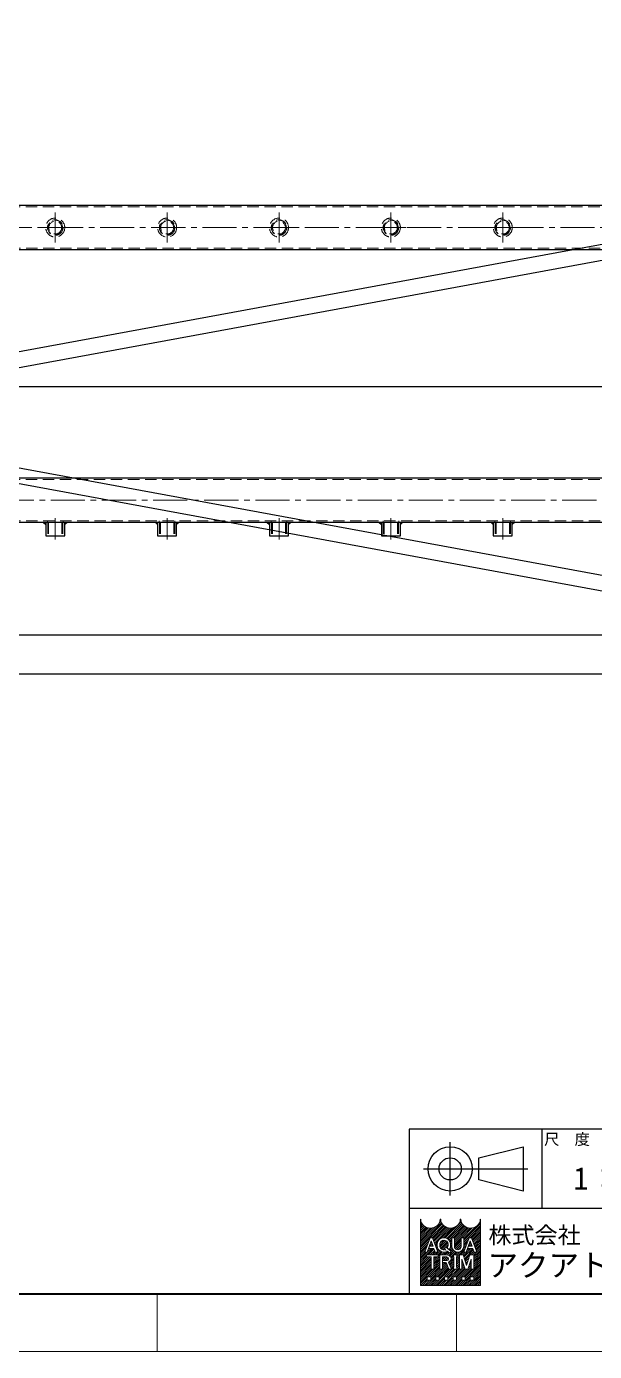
# Model space of a CAD drawing. Header units: millimetres. Extents: x 0 to 3313, y -19 to 2332.
# Drawn here: x 2127 to 2635, y 0 to 1185 of the extents above; entities that cross this region are included whole.
import ezdxf
from ezdxf.enums import TextEntityAlignment as Align

# ---------------------------------------------------------------- set-up
doc = ezdxf.new("R2010")
doc.units = ezdxf.units.MM
doc.header["$LTSCALE"] = 1.6
doc.header["$PDMODE"] = 99
doc.header["$PDSIZE"] = 1
doc.linetypes.add('CENTER2', pattern=[28.575000000000003, 19.05, -3.175, 3.175, -3.175])
doc.linetypes.add('HIDDEN', pattern=[9.524999999999999, 6.35, -3.175])
for name, color, linetype, lineweight in [('04_HIDDEN', 2, 'HIDDEN', 13), ('05_CENTER', 4, 'CENTER2', 13), ('08_DIM', 3, 'Continuous', 13), ('90_FRAME', 5, 'Continuous', 35)]:
    doc.layers.add(name, color=color, linetype=linetype, lineweight=lineweight)
doc.layers.add('91_BLANK', color=5, linetype='Continuous', lineweight=0, plot=False)
doc.styles.add('KSS_TXT', font='txt.shx', dxfattribs={"bigfont": 'extfont2.shx'})
doc.styles.add('MS_G', font='MS Gothic.ttf')
doc.styles.add('表題用', font='MS PGothic.ttf')
doc.dimstyles.new('KSS_DIM', dxfattribs={"dimscale": 4, "dimtxt": 3, "dimasz": 2.5, "dimexe": 1.25, "dimexo": 0.625, "dimtad": 1, "dimdsep": 46, "dimtxsty": 'KSS_TXT', "dimblk": 'OPEN30', "dimcen": 0, "dimazin": 2, "dimtfac": 0.75, "dimtmove": 0, "dimatfit": 3, "dimldrblk": 'OPEN30', "dimfxl": 1.25, "dimtolj": 1, "dimarcsym": 0})

# ---------------------------------------------------------------- blocks, each defined once
blk = doc.blocks.new('_Open30')
at = {"color": 0, "linetype": 'ByBlock', "lineweight": -2}
for p, q in [((-1, 0.26794919), (0, 0)), ((0, 0), (-1, -0.26794919)), ((0, 0), (-1, 0))]:
    blk.add_line(p, q, dxfattribs=at)
blk = doc.blocks.new('*D213')
at = {"layer": '08_DIM', "color": 0, "lineweight": -2, "transparency": 16777216}
for p, q in [((602.6001272958965, 784.0091223245054), (602.6001272958965, 868.093417899644)), ((2902.600127295897, 826.5091223270956), (2902.600127295897, 868.093417899644)), ((612.6001272958965, 863.093417899644), (2892.600127295897, 863.093417899644))]:
    blk.add_line(p, q, dxfattribs=at)
at = {"layer": 'Defpoints', "color": 0, "transparency": 16777216}
for p in [(2902.600127295897, 863.093417899644), (2902.600127295897, 824.0091223270956), (602.6001272958965, 781.5091223245054)]:
    blk.add_point(p, dxfattribs=at)
at = {"layer": '08_DIM', "color": 0, "lineweight": -2, "transparency": 16777216, "xscale": 10, "yscale": 10, "zscale": 10, "rotation": 180}
blk.add_blockref('_Open30', (602.6001272958965, 863.093417899644), dxfattribs=at)
at = {"layer": '08_DIM', "color": 0, "lineweight": -2, "transparency": 16777216, "xscale": 10, "yscale": 10, "zscale": 10}
blk.add_blockref('_Open30', (2902.600127295897, 863.093417899644), dxfattribs=at)
at = {"layer": '08_DIM', "color": 0, "transparency": 16777216, "insert": (1752.600127295897, 871.593417899644), "char_height": 12, "attachment_point": 5, "style": 'KSS_TXT'}
blk.add_mtext('\\A1;2300', dxfattribs=at)
blk = doc.blocks.new('*D214')
at = {"layer": '08_DIM', "color": 0, "lineweight": -2, "transparency": 16777216}
for p, q in [((852.6001272950598, 723.6882674274075), (852.6001272950598, 635.9097188783835)), ((2652.60012729506, 723.6882674274075), (2652.60012729506, 635.9097188783835)), ((862.6001272950598, 640.9097188783835), (2642.60012729506, 640.9097188783835))]:
    blk.add_line(p, q, dxfattribs=at)
at = {"layer": 'Defpoints', "color": 0, "transparency": 16777216}
for p in [(852.6001272950598, 726.1882674274075), (2652.60012729506, 726.1882674274075), (2652.60012729506, 640.9097188783835)]:
    blk.add_point(p, dxfattribs=at)
at = {"layer": '08_DIM', "color": 0, "lineweight": -2, "transparency": 16777216, "xscale": 10, "yscale": 10, "zscale": 10, "rotation": 180}
blk.add_blockref('_Open30', (852.6001272950598, 640.9097188783835), dxfattribs=at)
at = {"layer": '08_DIM', "color": 0, "lineweight": -2, "transparency": 16777216, "xscale": 10, "yscale": 10, "zscale": 10}
blk.add_blockref('_Open30', (2652.60012729506, 640.9097188783835), dxfattribs=at)
at = {"layer": '08_DIM', "color": 0, "transparency": 16777216, "insert": (1752.60012729506, 649.4097188783835), "char_height": 12, "attachment_point": 5, "style": 'KSS_TXT'}
blk.add_mtext('\\A1;18x100=1800', dxfattribs=at)
blk = doc.blocks.new('*D240')
at = {"layer": '08_DIM', "color": 0, "lineweight": -2, "transparency": 16777216}
for p, q in [((602.6001272958965, 739.0091223237123), (602.6001272958965, 601.1910663605659)), ((2852.600127295897, 739.0091223237123), (2852.600127295897, 601.1910663605659)), ((612.6001272958965, 606.1910663605659), (2842.600127295897, 606.1910663605659))]:
    blk.add_line(p, q, dxfattribs=at)
at = {"layer": 'Defpoints', "color": 0, "transparency": 16777216}
for p in [(602.6001272958965, 741.5091223237123), (2852.600127295897, 741.5091223237123), (2852.600127295897, 606.1910663605659)]:
    blk.add_point(p, dxfattribs=at)
at = {"layer": '08_DIM', "color": 0, "lineweight": -2, "transparency": 16777216, "xscale": 10, "yscale": 10, "zscale": 10, "rotation": 180}
blk.add_blockref('_Open30', (602.6001272958965, 606.1910663605659), dxfattribs=at)
at = {"layer": '08_DIM', "color": 0, "lineweight": -2, "transparency": 16777216, "xscale": 10, "yscale": 10, "zscale": 10}
blk.add_blockref('_Open30', (2852.600127295897, 606.1910663605659), dxfattribs=at)
at = {"layer": '08_DIM', "color": 0, "transparency": 16777216, "char_height": 12, "attachment_point": 5, "style": 'KSS_TXT'}
for s, insert in [('\\A1;2250', (1727.600127295897, 614.6910663605659)), ('\\A1;(□-1.5x40x40)', (1727.600127295897, 597.6910663605659))]:
    blk.add_mtext(s, dxfattribs=dict(at, insert=insert))

msp = doc.modelspace()

# ---------------------------------------------------------------- hatches: boundary and pattern name
at = {"layer": '90_FRAME', "lineweight": 5}
h = msp.add_hatch(dxfattribs=at)
h.set_pattern_fill('_USER', color=4, scale=1.2, angle=45, pattern_type=0)
h.set_pattern_definition([(45, (2.428014568067738e-06, 3.380257567187072e-07), (-0.8485281374238569, 0.848528137423857), [])])
edge = h.paths.add_edge_path()
edge.add_arc((2532.784011563459, 118.0443029261328), 0.2561589359989652, 90, 180)
edge.add_ellipse((2523.818448803494, 118.0443029261328), major_axis=(-8.709403823964816, 0), ratio=0.8823529411764706, start_angle=360, end_angle=540, ccw=False)
edge.add_arc((2514.85288604353, 118.0443029261328), 0.2561589359989652, 3.187317984128255, 180.0000000000261)
edge.add_ellipse((2505.887323283566, 118.0443029261328), major_axis=(-8.709403823964816, 0), ratio=0.8823529411764706, start_angle=360, end_angle=540, ccw=False)
edge.add_arc((2496.921760523602, 118.0443029261328), 0.2561589359989652, 3.187317984128255, 180)
edge.add_ellipse((2487.956197763638, 118.0443029261328), major_axis=(-8.709403823964816, 0), ratio=0.8823529411764706, start_angle=360, end_angle=540, ccw=False)
edge.add_arc((2478.990635003674, 118.0443029261328), 0.2561589359989652, 3.187317984128255, 90)
edge.add_line((2478.990635003674, 118.3004618621339), (2478.990635003674, 59.12774764637243))
edge.add_line((2478.990635003674, 59.12774764637061), (2532.784011563457, 59.12774764637061))
edge.add_line((2532.784011563459, 59.12774764637061), (2532.784011563459, 118.3004618621303))
h.paths.add_polyline_path([(2487.66487877106, 101.6977199126409), (2489.788746144333, 101.6977199126409), (2494.618467985672, 88.95125125733057), (2494.618467985672, 88.88977311269218), (2492.31913091058, 88.88977311269218), (2491.116768427358, 92.26639753210247), (2486.388088275232, 92.26639753210247), (2487.081315743436, 94.2132054456938), (2490.423540959158, 94.2132054456938), (2488.726812457696, 98.97817023052949), (2485.134494004816, 88.88977311269218), (2482.835156929721, 88.88977311269218), (2482.835156929721, 88.95125125733057)], flags=16)
edge = h.paths.add_edge_path(flags=16)
edge.add_ellipse((2499.963838488116, 96.06222332066272), major_axis=(-5.8916555279762, 0), ratio=0.9565217391304346, start_angle=180, end_angle=360, ccw=False)
edge.add_line((2505.855494016092, 96.06222332066272), (2505.855494016092, 94.52526970466852))
edge.add_ellipse((2499.963838488116, 94.52526970466852), major_axis=(-5.8916555279762, 0), ratio=0.9565217391304346, start_angle=142.1052553177129, end_angle=180, ccw=False)
edge.add_line((2504.613182037477, 91.06387544701602), (2502.962457058112, 92.42409125054064))
edge.add_ellipse((2499.963838488116, 94.67598871228392), major_axis=(3.75679118758396, 0), ratio=0.9950358206786509, start_angle=-37.0427632869818, end_angle=0)
edge.add_line((2503.720624959607, 94.67584359503917), (2503.720624959607, 95.91150431304732))
edge.add_ellipse((2499.963838488116, 95.91150431304732), major_axis=(3.75678647149081, 0), ratio=0.9947182625257321, start_angle=360, end_angle=540)
edge.add_line((2496.207052016625, 95.91150431304732), (2496.207052016625, 94.6758569709159))
edge.add_ellipse((2499.963838488116, 94.67598871228392), major_axis=(3.75679118758396, 0), ratio=0.9950358206786509, start_angle=-180, end_angle=-65.75794872216291)
edge.add_line((2501.506348242825, 91.26747993830713), (2500.4603937385, 92.28544412584733))
edge.add_line((2500.460393738498, 92.28544412584552), (2501.595038929112, 93.49027929634349))
edge.add_line((2501.595038929112, 93.4902792963453), (2506.339262864996, 89.58098583213132))
edge.add_line((2506.339262864994, 89.5809858321295), (2504.856736798023, 88.00674962027688))
edge.add_line((2504.856736798026, 88.0067496202787), (2503.07578545746, 89.74004172519153))
edge.add_ellipse((2499.963838488116, 94.52526970466852), major_axis=(-5.8916555279762, 0), ratio=0.9565217391304346, start_angle=0, end_angle=121.88362473889401, ccw=False)
edge.add_line((2494.07218296014, 94.52526970466852), (2494.07218296014, 96.06222332066272))
h.paths.add_polyline_path([(2494.999432772534, 86.32818375270244), (2494.999432772534, 84.5350712007089), (2491.157048732549, 84.5350712007089, 0.4142135623730951), (2490.900889796548, 84.27891226470956), (2490.900889796548, 73.52023695275375), (2488.59545937256, 73.52023695275375), (2488.59545937256, 84.27891226470956, 0.4142135623730951), (2488.339300436562, 84.5350712007089), (2484.496916396577, 84.5350712007089), (2484.496916396577, 86.32818375270244)], flags=16)
edge = h.paths.add_edge_path(flags=16)
edge.add_line((2496.459497088164, 86.32818375270244), (2502.35115261614, 86.32818375270244))
edge.add_ellipse((2502.351152616136, 82.95894590900161), major_axis=(-4.134945875879031, 7.595772347314229e-16), ratio=0.8148203011203055, start_angle=111.38697473498539, end_angle=270, ccw=False)
edge.add_arc((2502.985257251928, 78.39289031076214), 1.674818033710892, 22.272952259934925, 58.5531130129101, ccw=False)
edge.add_line((2504.535115011853, 79.02767875586642), (2506.742257428013, 73.62270052715348))
edge.add_line((2506.742257428015, 73.62270052715348), (2506.742257428015, 73.52023695275375))
edge.add_line((2506.742257428015, 73.52023695275375), (2504.257515748826, 73.52023695275375))
edge.add_line((2504.257515748826, 73.52023695275375), (2502.307650511496, 78.94771842802538))
edge.add_arc((2501.357145190688, 78.56507232130707), 1.02463574399587, 21.92829786654815, 90)
edge.add_line((2501.357145190688, 79.58970806530078), (2498.841775192951, 79.58970806530078))
edge.add_line((2498.84177519295, 79.58970806530078), (2498.84177519295, 81.38282061729433))
edge.add_line((2498.84177519295, 81.38282061729433), (2502.658543339333, 81.38282061729433))
edge.add_arc((2502.603584884776, 82.95894590900161), 1.577083183248922, 271.9970571044071, 448.0029428955929)
edge.add_line((2502.658543339339, 84.5350712007089), (2498.764927512154, 84.5350712007089))
edge.add_line((2498.764927512153, 84.5350712007089), (2498.764927512153, 73.52023695275375))
edge.add_line((2498.764927512153, 73.52023695275375), (2496.459497088162, 73.52023695275375))
edge.add_line((2496.459497088164, 73.52023695275375), (2496.459497088164, 86.32818375270244))
h.paths.add_polyline_path([(2507.039615355666, 101.6977199126409), (2509.345045779658, 101.6977199126409), (2509.345045779658, 94.52526970466852, 0.175030561155744), (2510.36206541662, 91.58973104410461, 0.2571496110314638), (2514.475840606674, 91.58973104410461, 0.1750305611562702), (2515.492860243632, 94.52526970467761), (2515.492860243632, 101.6977199126409), (2517.798290667624, 101.6977199126409), (2517.798290667624, 94.06187212229952, -0.3793912406243967), (2512.803191415643, 88.88977311269218), (2512.034714607643, 88.88977311269218, -0.3793912406243716), (2507.039615355666, 94.06187212229952)], flags=16)
h.paths.add_polyline_path([(2508.684833381887, 86.32818375270244), (2511.502581677878, 86.32818375270244), (2511.502581677878, 84.5350712007089, 0.4142135623730951), (2511.24642274188, 84.27891226470956), (2511.24642274188, 75.56950844074481, 0.4142135623730951), (2511.502581677878, 75.3133495047473), (2511.502581677878, 73.52023695275375), (2508.684833381887, 73.52023695275375), (2508.684833381887, 75.3133495047473, 0.4142135623730951), (2508.940992317888, 75.56950844074481), (2508.940992317888, 84.27891226470956, 0.4142135623730951), (2508.684833381887, 84.5350712007089)], flags=16)
h.paths.add_polyline_path([(2513.810508226824, 86.32818375270244), (2517.155838741566, 86.32818375270244), (2520.214481626799, 77.0259742398407), (2523.273124512032, 86.32818375270244), (2526.620577930842, 86.32818375270244), (2526.620577930842, 73.52023695275375), (2524.315147506853, 73.52023695275375), (2524.315147506853, 82.48579971271784), (2521.367196838795, 73.52023695275375), (2519.061766414806, 73.52023695275375), (2516.113815746744, 82.48579971271784), (2516.115938650817, 73.52023695275375), (2513.810508226824, 73.52023695275375)], flags=16)
h.paths.add_polyline_path([(2522.498218294798, 101.6977199126409), (2524.622085668072, 101.6977199126409), (2529.451807509411, 88.95125125733057), (2529.451807509411, 88.88977311269218), (2527.152470434315, 88.88977311269218), (2525.950107951097, 92.26639753210247), (2521.221427798971, 92.26639753210247), (2521.914655267171, 94.2132054456938), (2525.256880482897, 94.2132054456938), (2523.560151981435, 98.97817023052949), (2519.967833528551, 88.88977311269218), (2517.668496453456, 88.88977311269218), (2517.668496453456, 88.95125125733057)], flags=16)
h.paths.add_polyline_path([(2485.138449467651, 66.81251572633983), (2488.212356699636, 66.81251572633983), (2488.212356699636, 63.73860849435323), (2485.138449467651, 63.73860849435323)], flags=16)
h.paths.add_polyline_path([(2492.82321754762, 66.81251572633983), (2495.897124779605, 66.81251572633983), (2495.897124779605, 63.73860849435323), (2492.82321754762, 63.73860849435323)], flags=16)
h.paths.add_polyline_path([(2500.507985627589, 66.81251572633983), (2503.581892859574, 66.81251572633983), (2503.581892859574, 63.73860849435323), (2500.507985627589, 63.73860849435323)], flags=16)
h.paths.add_polyline_path([(2508.192753707558, 66.81251572633983), (2511.266660939543, 66.81251572633983), (2511.266660939543, 63.73860849435323), (2508.192753707558, 63.73860849435323)], flags=16)
h.paths.add_polyline_path([(2515.877521787528, 66.81251572633983), (2518.951429019512, 66.81251572633983), (2518.951429019512, 63.73860849435323), (2515.877521787528, 63.73860849435323)], flags=16)
h.paths.add_polyline_path([(2523.562289867497, 66.81251572633983), (2526.636197099482, 66.81251572633983), (2526.636197099482, 63.73860849435323), (2523.562289867497, 63.73860849435323)], flags=16)

# ---------------------------------------------------------------- linework, layer by layer
at = {"color": 1}
for p, q in [((607.7240963479289, 1068.977308656503), (3070.182929964958, 615.3312258153883)), ((3070.182929964958, 1068.977308656503), (607.7240963479289, 615.3312258153883)), ((607.7240963479289, 1054.837149201681), (3070.182929964958, 601.1910663605659)), ((3070.182929964958, 1054.837149201681), (607.7240963479289, 601.1910663605659))]:
    msp.add_line(p, q, dxfattribs=at)
at = {"color": 0}
for points in [[(2852.600142295894, 985.2196048142432), (602.600142292591, 985.2196048142432), (602.600142292591, 1025.219604813454), (2852.600142295894, 1025.219604813454)], [(2852.600127295897, 741.5091223241088), (602.6001272925932, 741.5091223241088), (602.6001272925932, 781.5091223233194), (2852.600127295897, 781.5091223233194)]]:
    msp.add_lwpolyline(points, close=True, dxfattribs=at)
at = {"color": 3}
for points in [[(2144.10012729506, 741.5091223241088), (2142.10012729506, 741.5091223241088), (2144.10012729506, 739.5091223241088), (2144.10012729506, 739.5091223241088)], [(2161.10012729506, 741.5091223241088), (2163.10012729506, 741.5091223241088), (2161.10012729506, 739.5091223241088), (2161.10012729506, 739.5091223241088)], [(2244.10012729506, 741.5091223241088), (2242.10012729506, 741.5091223241088), (2244.10012729506, 739.5091223241088), (2244.10012729506, 739.5091223241088)], [(2261.10012729506, 741.5091223241088), (2263.10012729506, 741.5091223241088), (2261.10012729506, 739.5091223241088), (2261.10012729506, 739.5091223241088)], [(2344.10012729506, 741.5091223241088), (2342.10012729506, 741.5091223241088), (2344.10012729506, 739.5091223241088), (2344.10012729506, 739.5091223241088)], [(2361.10012729506, 741.5091223241088), (2363.10012729506, 741.5091223241088), (2361.10012729506, 739.5091223241088), (2361.10012729506, 739.5091223241088)], [(2444.10012729506, 741.5091223241088), (2442.10012729506, 741.5091223241088), (2444.10012729506, 739.5091223241088), (2444.10012729506, 739.5091223241088)], [(2461.10012729506, 741.5091223241088), (2463.10012729506, 741.5091223241088), (2461.10012729506, 739.5091223241088), (2461.10012729506, 739.5091223241088)], [(2544.10012729506, 741.5091223241088), (2542.10012729506, 741.5091223241088), (2544.10012729506, 739.5091223241088), (2544.10012729506, 739.5091223241088)], [(2561.10012729506, 741.5091223241088), (2563.10012729506, 741.5091223241088), (2561.10012729506, 739.5091223241088), (2561.10012729506, 739.5091223241088)]]:
    msp.add_lwpolyline(points, close=True, dxfattribs=at)
for points in [[(2144.10012729506, 741.5091223241088), (2144.10012729506, 729.5091223241088), (2161.10012729506, 729.5091223241088), (2161.10012729506, 741.5091223241088)], [(2244.10012729506, 741.5091223241088), (2244.10012729506, 729.5091223241088), (2261.10012729506, 729.5091223241088), (2261.10012729506, 741.5091223241088)], [(2344.10012729506, 741.5091223241088), (2344.10012729506, 729.5091223241088), (2361.10012729506, 729.5091223241088), (2361.10012729506, 741.5091223241088)], [(2444.10012729506, 741.5091223241088), (2444.10012729506, 729.5091223241088), (2461.10012729506, 729.5091223241088), (2461.10012729506, 741.5091223241088)], [(2544.10012729506, 741.5091223241088), (2544.10012729506, 729.5091223241088), (2561.10012729506, 729.5091223241088), (2561.10012729506, 741.5091223241088)]]:
    msp.add_lwpolyline(points, close=True)
at = {"layer": '04_HIDDEN'}
for p, q in [((2852.600142295894, 1023.719604814243), (602.6001422958943, 1023.719604814243)), ((602.6001422958943, 986.7196048142432), (2852.600142295894, 986.7196048142432)), ((2852.600127295897, 780.0091223241088), (602.6001272958965, 780.0091223241088)), ((602.6001272958965, 743.0091223241088), (2852.600127295897, 743.0091223241088)), ((2145.600127294223, 743.0091223241088), (2145.600127294223, 741.5091223241088)), ((2145.833997848302, 741.5091223241088), (2145.833997848302, 729.5091223241088)), ((2146.689997848302, 741.5091223241088), (2146.689997848302, 729.5091223241088)), ((2158.510256741814, 741.5091223241088), (2158.510256741814, 729.5091223241088)), ((2159.366256741814, 741.5091223241088), (2159.366256741814, 729.5091223241088)), ((2159.600127294223, 743.0091223241088), (2159.600127294223, 741.5091223241088)), ((2245.600127294223, 743.0091223241088), (2245.600127294223, 741.5091223241088)), ((2245.833997848302, 741.5091223241088), (2245.833997848302, 729.5091223241088)), ((2246.689997848302, 741.5091223241088), (2246.689997848302, 729.5091223241088)), ((2258.510256741814, 741.5091223241088), (2258.510256741814, 729.5091223241088)), ((2259.366256741814, 741.5091223241088), (2259.366256741814, 729.5091223241088)), ((2259.600127294223, 743.0091223241088), (2259.600127294223, 741.5091223241088)), ((2345.600127294223, 743.0091223241088), (2345.600127294223, 741.5091223241088)), ((2345.833997848302, 741.5091223241088), (2345.833997848302, 729.5091223241088)), ((2346.689997848302, 741.5091223241088), (2346.689997848302, 729.5091223241088)), ((2358.510256741814, 741.5091223241088), (2358.510256741814, 729.5091223241088)), ((2359.366256741814, 741.5091223241088), (2359.366256741814, 729.5091223241088)), ((2359.600127294223, 743.0091223241088), (2359.600127294223, 741.5091223241088)), ((2445.600127294223, 743.0091223241088), (2445.600127294223, 741.5091223241088)), ((2445.833997848302, 741.5091223241088), (2445.833997848302, 729.5091223241088)), ((2446.689997848302, 741.5091223241088), (2446.689997848302, 729.5091223241088)), ((2458.510256741814, 741.5091223241088), (2458.510256741814, 729.5091223241088)), ((2459.366256741814, 741.5091223241088), (2459.366256741814, 729.5091223241088)), ((2459.600127294223, 743.0091223241088), (2459.600127294223, 741.5091223241088)), ((2545.600127294223, 743.0091223241088), (2545.600127294223, 741.5091223241088)), ((2545.833997848302, 741.5091223241088), (2545.833997848302, 729.5091223241088)), ((2546.689997848302, 741.5091223241088), (2546.689997848302, 729.5091223241088)), ((2558.510256741814, 741.5091223241088), (2558.510256741814, 729.5091223241088)), ((2559.366256741814, 741.5091223241088), (2559.366256741814, 729.5091223241088)), ((2559.600127294223, 743.0091223241088), (2559.600127294223, 741.5091223241088))]:
    msp.add_line(p, q, dxfattribs=at)
for centre, radius in [((2152.60012729506, 1005.219604814258), 8.5), ((2152.60012729506, 1005.219604814258), 6.999999999165084), ((2152.60012729506, 1005.219604814258), 6.5785), ((2152.60012729506, 1005.219604814258), 5.7225), ((2252.60012729506, 1005.219604814258), 8.5), ((2252.60012729506, 1005.219604814258), 6.999999999165084), ((2252.60012729506, 1005.219604814258), 6.5785), ((2252.60012729506, 1005.219604814258), 5.7225), ((2352.60012729506, 1005.219604814258), 8.5), ((2352.60012729506, 1005.219604814258), 6.999999999165084), ((2352.60012729506, 1005.219604814258), 6.5785), ((2352.60012729506, 1005.219604814258), 5.7225), ((2452.60012729506, 1005.219604814258), 8.5), ((2452.60012729506, 1005.219604814258), 6.999999999165084), ((2452.60012729506, 1005.219604814258), 6.5785), ((2452.60012729506, 1005.219604814258), 5.7225), ((2552.60012729506, 1005.219604814258), 8.5), ((2552.60012729506, 1005.219604814258), 6.999999999165084), ((2552.60012729506, 1005.219604814258), 6.5785), ((2552.60012729506, 1005.219604814258), 5.7225)]:
    msp.add_circle(centre, radius, dxfattribs=at)
at = {"layer": '05_CENTER'}
for p, q in [((2152.600127294227, 991.8499366436299), (2152.600127294227, 1018.589272993922)), ((2252.600127294227, 991.8499366436299), (2252.600127294227, 1018.589272993922)), ((2352.600127294227, 991.8499366436299), (2352.600127294227, 1018.589272993922)), ((2452.600127294227, 991.8499366436299), (2452.600127294227, 1018.589272993922)), ((2552.600127294227, 991.8499366436299), (2552.600127294227, 1018.589272993922)), ((592.474494631897, 1005.219604814243), (2908.110624501147, 1005.219604814243)), ((2139.23045911908, 1005.219604818776), (2165.969795469373, 1005.219604818776)), ((2239.23045911908, 1005.219604818776), (2265.969795469373, 1005.219604818776)), ((2339.23045911908, 1005.219604818776), (2365.969795469373, 1005.219604818776)), ((2439.23045911908, 1005.219604818776), (2465.969795469373, 1005.219604818776)), ((2539.23045911908, 1005.219604818776), (2565.969795469373, 1005.219604818776)), ((594.124782191182, 761.5091223241088), (2908.110609501149, 761.5091223241088)), ((2152.60012729506, 726.1882674270109), (2152.60012729506, 745.230000445119)), ((2252.60012729506, 726.1882674270109), (2252.60012729506, 745.230000445119)), ((2352.60012729506, 726.1882674270109), (2352.60012729506, 745.230000445119)), ((2452.60012729506, 726.1882674270109), (2452.60012729506, 745.230000445119)), ((2552.60012729506, 726.1882674270109), (2552.60012729506, 745.230000445119))]:
    msp.add_line(p, q, dxfattribs=at)
at = {"layer": '90_FRAME', "color": 0, "lineweight": 25}
for p, q in [((2587.755724910732, 127.9873387531256), (2587.755724910732, 198.7016244671281)), ((2505.585724911065, 139.5844816102249), (2505.585724911065, 187.1044816100325)), ((2481.825724911161, 163.3444816101251), (2574.885724910784, 163.3444816101251)), ((2793.384296338414, 127.9873387531256), (2468.955724911213, 127.9873387531256))]:
    msp.add_line(p, q, dxfattribs=at)
at = {"layer": '90_FRAME', "color": 4, "lineweight": 5}
for p, q in [((2478.990635003674, 59.12774764637061), (2478.990635003674, 118.3004618621339)), ((2532.784011563459, 118.3004618621339), (2532.784011563459, 59.12774764637061)), ((2482.835156929721, 88.95125125733057), (2487.66487877106, 101.6977199126409)), ((2485.134494004816, 88.88977311269218), (2488.726812457696, 98.97817023052949)), ((2487.66487877106, 101.6977199126409), (2489.788746144333, 101.6977199126409)), ((2490.423540959158, 94.2132054456938), (2488.726812457696, 98.97817023052949)), ((2494.618467985672, 88.95125125733057), (2489.788746144333, 101.6977199126409)), ((2494.07218296014, 96.06222332066272), (2494.07218296014, 94.52526970466852)), ((2496.207052016625, 95.91150431304732), (2496.207052016625, 94.68194142025231)), ((2503.720624959607, 95.91150431304732), (2503.720624959607, 94.68194142025231)), ((2505.855494016092, 96.06222332066272), (2505.855494016092, 94.52526970466852)), ((2507.039615355666, 94.06187212229952), (2507.039615355666, 101.6977199126409)), ((2509.345045779658, 101.6977199126409), (2507.039615355666, 101.6977199126409)), ((2509.345045779658, 94.52526970466852), (2509.345045779658, 101.6977199126409)), ((2515.492860243632, 94.52526970466852), (2515.492860243632, 101.6977199126409)), ((2515.492860243632, 101.6977199126409), (2517.798290667624, 101.6977199126409)), ((2517.668496453456, 88.95125125733057), (2522.498218294798, 101.6977199126409)), ((2517.798290667624, 94.06187212229952), (2517.798290667624, 101.6977199126409)), ((2519.967833528551, 88.88977311269218), (2523.560151981435, 98.97817023052949)), ((2522.498218294798, 101.6977199126409), (2524.622085668072, 101.6977199126409)), ((2525.256880482897, 94.2132054456938), (2523.560151981435, 98.97817023052949)), ((2529.451807509411, 88.95125125733057), (2524.622085668072, 101.6977199126409)), ((2482.835156929721, 88.88977311269218), (2482.835156929721, 88.95125125733057)), ((2482.835156929721, 88.95125125733057), (2482.835156929721, 88.95125125733057)), ((2482.835156929721, 88.88977311269218), (2482.835156929721, 88.95125125733057)), ((2482.835156929721, 88.88977311269218), (2485.134494004816, 88.88977311269218)), ((2484.496916396577, 86.32818375270244), (2494.999432772534, 86.32818375270244)), ((2484.496916396577, 86.32818375270244), (2484.496916396577, 84.5350712007089)), ((2484.496916396577, 84.5350712007089), (2488.339300436562, 84.5350712007089)), ((2486.388088275232, 92.26639753210247), (2487.081315743436, 94.2132054456938)), ((2486.388088275232, 92.26639753210247), (2491.116768427358, 92.26639753210247)), ((2487.081315743436, 94.2132054456938), (2490.423540959158, 94.2132054456938)), ((2488.59545937256, 73.52023695275375), (2488.59545937256, 84.27891226470956)), ((2490.900889796548, 73.52023695275375), (2490.900889796548, 84.27891226470956)), ((2492.31913091058, 88.88977311269218), (2491.116768427358, 92.26639753210247)), ((2491.157048732549, 84.5350712007089), (2494.999432772534, 84.5350712007089)), ((2494.618467985672, 88.88977311269218), (2492.31913091058, 88.88977311269218)), ((2494.618467985672, 88.88977311269218), (2494.618467985672, 88.95125125733057)), ((2494.999432772534, 86.32818375270244), (2494.999432772534, 84.5350712007089)), ((2496.459497088164, 86.32818375270244), (2496.459497088164, 73.52023695275375)), ((2496.459497088164, 86.32818375270244), (2502.351152616136, 86.32818375270244)), ((2498.764927512153, 73.52023695275375), (2498.764927512153, 84.5350712007089)), ((2498.764927512153, 84.5350712007089), (2502.658543339339, 84.5350712007089)), ((2500.460393738498, 92.28544412584552), (2501.595038929112, 93.4902792963453)), ((2500.460393738498, 92.28544412584552), (2501.506348242825, 91.26747993830713)), ((2501.595038929112, 93.4902792963453), (2506.339262864994, 89.5809858321295)), ((2502.962457058112, 92.42409125054064), (2504.613182037477, 91.06387544701602)), ((2503.07578545746, 89.74004172519153), (2504.856736798026, 88.0067496202787)), ((2504.856736798026, 88.0067496202787), (2506.339262864994, 89.5809858321295)), ((2508.684833381887, 86.32818375270244), (2511.502581677878, 86.32818375270244)), ((2508.684833381887, 86.32818375270244), (2508.684833381887, 84.5350712007089)), ((2508.940992317888, 75.56950844074481), (2508.940992317888, 84.27891226470956)), ((2511.24642274188, 75.56950844074481), (2511.24642274188, 84.27891226470956)), ((2511.502581677878, 86.32818375270244), (2511.502581677878, 84.5350712007089)), ((2512.803191415643, 88.88977311269218), (2512.034714607647, 88.88977311269218)), ((2513.810508226824, 86.32818375270244), (2513.810508226824, 73.52023695275375)), ((2513.810508226824, 86.32818375270244), (2517.155838741566, 86.32818375270244)), ((2520.214481626799, 77.0259742398407), (2517.155838741566, 86.32818375270244)), ((2517.668496453456, 88.88977311269218), (2517.668496453456, 88.95125125733057)), ((2517.668496453456, 88.95125125733057), (2517.668496453456, 88.95125125733057)), ((2517.668496453456, 88.88977311269218), (2517.668496453456, 88.95125125733057)), ((2517.668496453456, 88.88977311269218), (2519.967833528551, 88.88977311269218)), ((2520.214481626799, 77.0259742398407), (2523.273124512032, 86.32818375270244)), ((2521.221427798971, 92.26639753210247), (2521.914655267171, 94.2132054456938)), ((2521.221427798971, 92.26639753210247), (2525.950107951097, 92.26639753210247)), ((2521.914655267171, 94.2132054456938), (2525.256880482897, 94.2132054456938)), ((2526.620577930842, 86.32818375270244), (2523.273124512032, 86.32818375270244)), ((2527.152470434315, 88.88977311269218), (2525.950107951097, 92.26639753210247)), ((2526.620577930842, 73.52023695275375), (2526.620577930842, 86.32818375270244)), ((2529.451807509411, 88.88977311269218), (2527.152470434315, 88.88977311269218)), ((2529.451807509411, 88.88977311269218), (2529.451807509411, 88.95125125733057)), ((2488.59545937256, 73.52023695275375), (2490.900889796548, 73.52023695275375)), ((2496.459497088164, 73.52023695275375), (2498.764927512153, 73.52023695275375)), ((2498.84177519295, 79.58970806530078), (2498.84177519295, 81.38282061729433)), ((2498.84177519295, 81.38282061729433), (2502.658543339339, 81.38282061729433)), ((2498.84177519295, 79.58970806530078), (2501.357145190688, 79.58970806530078)), ((2502.307650511496, 78.94771842802538), (2504.257515748826, 73.52023695275375)), ((2504.257515748826, 73.52023695275375), (2506.742257428015, 73.52023695275375)), ((2504.535115011853, 79.02767875586824), (2506.742257428015, 73.62270052715348)), ((2506.742257428015, 73.62270052715348), (2506.742257428015, 73.52023695275375)), ((2508.684833381887, 73.52023695275375), (2508.684833381887, 75.3133495047473)), ((2508.684833381887, 73.52023695275375), (2511.502581677878, 73.52023695275375)), ((2511.502581677878, 73.52023695275375), (2511.502581677878, 75.3133495047473)), ((2513.810508226824, 73.52023695275375), (2516.115938650817, 73.52023695275375)), ((2516.115938650817, 73.52023695275375), (2516.113815746744, 82.48579971271784)), ((2519.061766414806, 73.52023695275375), (2516.113815746744, 82.48579971271784)), ((2519.061766414806, 73.52023695275375), (2521.367196838795, 73.52023695275375)), ((2521.367196838795, 73.52023695275375), (2524.315147506853, 82.48579971271784)), ((2524.315147506853, 82.48579971271784), (2524.315147506853, 73.52023695275375)), ((2524.315147506853, 73.52023695275375), (2526.620577930842, 73.52023695275375)), ((2485.138449467651, 66.81251572633983), (2488.212356699636, 66.81251572633983)), ((2485.138449467651, 66.81251572633983), (2485.138449467651, 63.73860849435323)), ((2488.212356699636, 63.73860849435323), (2485.138449467651, 63.73860849435323)), ((2488.212356699636, 66.81251572633983), (2488.212356699636, 63.73860849435323)), ((2492.82321754762, 66.81251572633983), (2495.897124779605, 66.81251572633983)), ((2492.82321754762, 66.81251572633983), (2492.82321754762, 63.73860849435323)), ((2495.897124779605, 63.73860849435323), (2492.82321754762, 63.73860849435323)), ((2495.897124779605, 66.81251572633983), (2495.897124779605, 63.73860849435323)), ((2500.507985627589, 66.81251572633983), (2503.581892859574, 66.81251572633983)), ((2500.507985627589, 66.81251572633983), (2500.507985627589, 63.73860849435323)), ((2503.581892859574, 63.73860849435323), (2500.507985627589, 63.73860849435323)), ((2503.581892859574, 66.81251572633983), (2503.581892859574, 63.73860849435323)), ((2508.192753707558, 66.81251572633983), (2511.266660939543, 66.81251572633983)), ((2508.192753707558, 66.81251572633983), (2508.192753707558, 63.73860849435323)), ((2511.266660939543, 63.73860849435323), (2508.192753707558, 63.73860849435323)), ((2511.266660939543, 66.81251572633983), (2511.266660939543, 63.73860849435323)), ((2515.877521787528, 66.81251572633983), (2518.951429019512, 66.81251572633983)), ((2515.877521787528, 66.81251572633983), (2515.877521787528, 63.73860849435323)), ((2518.951429019512, 63.73860849435323), (2515.877521787528, 63.73860849435323)), ((2518.951429019512, 66.81251572633983), (2518.951429019512, 63.73860849435323)), ((2526.636197099482, 66.81251572633983), (2523.562289867497, 66.81251572633983)), ((2523.562289867497, 66.81251572633983), (2523.562289867497, 63.73860849435323)), ((2523.562289867497, 63.73860849435323), (2526.636197099482, 63.73860849435323)), ((2526.636197099482, 66.81251572633983), (2526.636197099482, 63.73860849435323)), ((2532.784011563459, 59.12774764637061), (2478.990635003674, 59.12774764637061))]:
    msp.add_line(p, q, dxfattribs=at)
at = {"layer": '90_FRAME', "color": 4, "lineweight": 13}
for p, q in [((2243.636907767629, -1.126752522395691e-07), (2243.636907767629, 51.61591018200809)), ((2511.370527766548, -1.126752522395691e-07), (2511.370527766548, 51.61591018200809))]:
    msp.add_line(p, q, dxfattribs=at)
at = {"layer": '90_FRAME'}
msp.add_lwpolyline([(155.3836106315844, 51.61591018200809), (3260.955724908015, 51.61591018200807), (3260.955724908015, 2271.831485601825), (155.3836106315844, 2271.831485601825)], close=True, dxfattribs=at)
at = {"layer": '90_FRAME', "color": 0, "lineweight": 25}
msp.add_lwpolyline([(2468.955724911213, 51.61591018200807), (3260.955724908015, 51.61591018200807), (3260.955724908015, 198.7016244671281), (2468.955724911213, 198.7016244671281)], close=True, dxfattribs=at)
msp.add_lwpolyline([(2531.325724910964, 173.2444816100865), (2570.925724910803, 183.1444816100479), (2570.925724910803, 143.5444816102095), (2531.325724910964, 153.4444816101673), (2531.325724910964, 173.2444816100865)], dxfattribs=at)
for radius in [19.79999999992, 9.89999999996]:
    msp.add_circle((2505.585724911065, 163.3444816101251), radius, dxfattribs=at)
at = {"layer": '90_FRAME', "color": 4, "lineweight": 5}
for centre, radius, start, end in [((2478.990635003674, 118.0443029261328), 0.2561589359989652, 0, 90), ((2496.921760523602, 118.0443029261328), 0.2561589359989652, 0, 180), ((2496.921760523602, 118.0443029261328), 0.2561589359989652, 0, 90), ((2514.85288604353, 118.0443029261328), 0.2561589359989652, 0, 180), ((2532.784011563459, 118.0443029261328), 0.2561589359989652, 90, 180), ((2488.339300436562, 84.27891226470956), 0.2561589359989652, 0, 90), ((2491.157048732549, 84.27891226470956), 0.2561589359989652, 90, 180), ((2502.603584884776, 82.95894590900161), 1.577083183248922, 271.997057104354, 88.00294289554164), ((2512.454759294769, 94.29357091348675), 5.420098542558598, 182.4500309922613, 265.5552572885243), ((2508.684833381887, 84.27891226470956), 0.2561589359989652, 0, 90), ((2513.917997784466, 94.46562951004444), 4.573340900382642, 179.2527938813868, 218.9645718468802), ((2512.418953011647, 95.3246657339073), 4.263862534800127, 241.157727808319, 298.842272191681), ((2511.502581677878, 84.27891226470956), 0.2561589359989652, 90, 180), ((2512.383146728521, 94.29357091348675), 5.420098542558598, 274.4447427114757, 357.5499690077386), ((2510.919908238824, 94.46562951004444), 4.573340900382127, 321.0354281531198, 0.7472061186132525), ((2501.357145190688, 78.56507232130707), 1.024635743995861, 21.92829786655025, 90), ((2502.985257251928, 78.39289031076214), 1.674818033710921, 22.27295225998095, 58.55311301286322), ((2508.684833381887, 75.56950844074481), 0.2561589359989652, 270, 0), ((2511.502581677878, 75.56950844074481), 0.2561589359989652, 180, 270)]:
    msp.add_arc(centre, radius, start, end, dxfattribs=at)
for centre, major_axis, ratio, start_param, end_param in [((2487.956197763638, 118.0443029261328), (-8.709403823964816, 0), 0.8823529411764706, 6.283185307179586, 9.42477796076938), ((2505.887323283566, 118.0443029261328), (-8.709403823964816, 0), 0.8823529411764706, 6.283185307179586, 9.42477796076938), ((2523.818448803494, 118.0443029261328), (-8.709403823964816, 0), 0.8823529411764706, 6.283185307179586, 9.42477796076938), ((2499.963838488116, 96.06222332066272), (-5.8916555279762, 0), 0.9565217391304346, 3.141592653589793, 6.283185307179586), ((2499.963838488116, 95.91150431304732), (3.75678647149081, 0), 0.9947182625257321, 6.283185307179586, 9.42477796076938), ((2502.351152616136, 82.95894590900161), (-4.134945875879031, 7.595772347314198e-16), 0.8148203011203053, 1.944069452961235, 4.71238898038469)]:
    msp.add_ellipse(centre, major_axis=major_axis, ratio=ratio, start_param=start_param, end_param=end_param, dxfattribs=at)
at = {"layer": '90_FRAME', "color": 4, "lineweight": 5, "extrusion": (0, 0, -1)}
for centre, major_axis, ratio, start_param, end_param in [((2499.963838488116, 94.52526970466852), (-5.8916555279762, 0), 0.9565217391304346, 4.155914751220672, 6.283185307179586), ((2499.963838488116, 94.67598871228392), (3.75679118758396, 0), 0.9950358206786509, 7.430878021738927, 9.42477796076938), ((2499.963838488116, 94.67598871228392), (3.75679118758396, 0), 0.9950358206786509, 6.283185307179586, 6.929703490574296), ((2499.963838488116, 94.52526970466852), (-5.8916555279762, 0), 0.9565217391304346, 3.141592653589793, 3.802980717498315)]:
    msp.add_ellipse(centre, major_axis=major_axis, ratio=ratio, start_param=start_param, end_param=end_param, dxfattribs=at)
at = {"layer": '91_BLANK'}
msp.add_lwpolyline([(-8.093381893559126e-07, -1.126752522395691e-07), (3312.803439188015, -1.126752522395691e-07), (3312.803439188015, 2331.679199898026), (-8.093381893559126e-07, 2331.679199898026)], close=True, dxfattribs=at)

# ---------------------------------------------------------------- texts
at = {"layer": '90_FRAME', "color": 0, "style": '表題用'}
msp.add_text('尺\u3000度', height=10, dxfattribs=at).set_placement((2589.549799594189, 189.8447367927615), align=Align.MIDDLE_LEFT)
at = {"layer": '90_FRAME', "color": 4, "style": 'MS_G'}
msp.add_text('株式会社', height=15.12154285708176, dxfattribs=at).set_placement((2581.022604109666, 104.1125202362896), align=Align.MIDDLE_CENTER)
msp.add_text('アクアトリム', height=20, dxfattribs=at).set_placement((2538.936777746122, 67.18053213663848))
at = {"layer": '90_FRAME', "color": 0, "style": 'MS_G'}
msp.add_attdef('1：4', text='', height=20, dxfattribs=at).set_placement((2642.912867767654, 154.8587673244469), align=Align.MIDDLE)

# ---------------------------------------------------------------- dimensions: what is measured, and where the dimension line sits
at = {"layer": '08_DIM'}
dim = msp.add_linear_dim(base=(2902.600127295897, 863.093417899644), p1=(602.6001272958965, 781.5091223245054), p2=(2902.600127295897, 824.0091223270956), dimstyle='KSS_DIM', dxfattribs=at)
dim.commit()
dim.dimension.update_dxf_attribs({"geometry": '*D213', "text_midpoint": (1752.600127295897, 871.593417899644)})
dim = msp.add_linear_dim(base=(2852.600127295897, 606.1910663605659), p1=(602.6001272958965, 741.5091223237123), p2=(2852.600127295897, 741.5091223237123), dimstyle='KSS_DIM', override={"dimpost": '\\X(□-1.5x40x40)'}, dxfattribs=at)
dim.commit()
dim.dimension.update_dxf_attribs({"geometry": '*D240', "text_midpoint": (1727.600127295897, 606.1910663605659)})
dim = msp.add_linear_dim(base=(2652.60012729506, 640.9097188783835), p1=(852.6001272950598, 726.1882674274075), p2=(2652.60012729506, 726.1882674274075), text='18x100=<>', dimstyle='KSS_DIM', dxfattribs=at)
dim.commit()
dim.dimension.update_dxf_attribs({"geometry": '*D214', "text_midpoint": (1752.60012729506, 649.4097188783835)})

doc.saveas('drawing.dxf')
